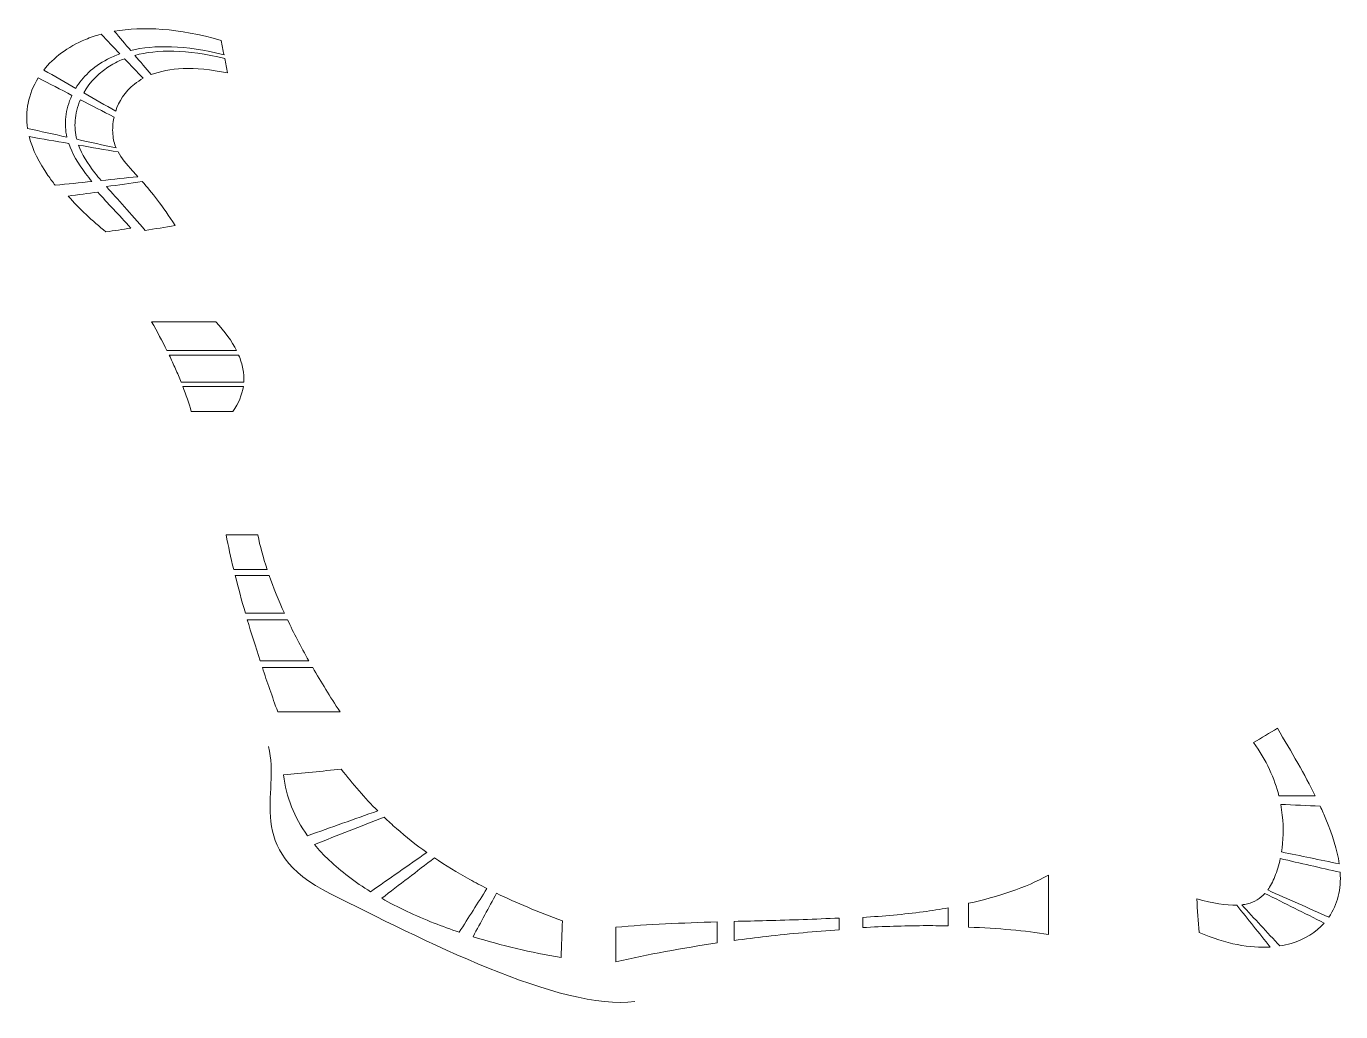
# Model space of a CAD drawing. Header units: millimetres. Extents: x 1863582 to 2128893, y 126203 to 325153.
import ezdxf

# ---------------------------------------------------------------- set-up
doc = ezdxf.new("R2010")
doc.units = ezdxf.units.MM
for name, color, linetype, lineweight in [('NEW_ABOVE_CIRCLE', 7, 'Continuous', 20), ('NEW_BELOW_BUILDING', 7, 'Continuous', 20), ('NEW_BOUNDARY_CONTINUATION', 7, 'Continuous', 20), ('NEW_LEFT_LOWER', 7, 'Continuous', 20), ('NEW_LEFT_MIDDLE', 7, 'Continuous', 20), ('NEW_LEFT_UPPER', 7, 'Continuous', 20), ('NEW_RIGHT', 7, 'Continuous', 20)]:
    doc.layers.add(name, color=color, linetype=linetype, lineweight=lineweight)

msp = doc.modelspace()

# ---------------------------------------------------------------- linework, layer by layer
at = {"layer": 'NEW_ABOVE_CIRCLE'}
for points, knots in [([(1915495, 173998), (1915986, 169519), (1917696, 165434), (1920357, 161740), (1925079, 163409), (1929802, 165078), (1934525, 166747), (1931930, 169353), (1929508, 172143), (1927169, 175159), (1923278, 174772), (1919387, 174385), (1915495, 173998)], [0, 0, 0, 0, 1, 1, 1, 2, 2, 2, 3, 3, 3, 4, 4, 4, 4]), ([(1921730, 159967), (1922638, 158875), (1923630, 157819), (1924700, 156800), (1927124, 154490), (1929945, 152368), (1933074, 150430), (1936856, 153070), (1940638, 155709), (1944420, 158348), (1942257, 159894), (1940227, 161507), (1938300, 163200), (1937450, 163947), (1936619, 164710), (1935807, 165490), (1931115, 163649), (1926423, 161808), (1921730, 159967)], [0, 0, 0, 0, 1, 1, 1, 2, 2, 2, 3, 3, 3, 4, 4, 4, 5, 5, 5, 6, 6, 6, 6]), ([(1935326, 149097), (1938594, 147247), (1942148, 145582), (1945900, 144100), (1947556, 143446), (1949250, 142828), (1950974, 142245), (1952837, 145187), (1954700, 148130), (1956563, 151072), (1955374, 151672), (1954220, 152281), (1953100, 152900), (1950562, 154302), (1948194, 155754), (1945966, 157270), (1942419, 154546), (1938872, 151822), (1935326, 149097)], [0, 0, 0, 0, 1, 1, 1, 2, 2, 2, 3, 3, 3, 4, 4, 4, 5, 5, 5, 6, 6, 6, 6]), ([(1953750, 141346), (1959482, 139567), (1965497, 138168), (1971527, 137143), (1971617, 139608), (1971707, 142074), (1971796, 144539), (1966906, 146342), (1962500, 148189), (1958490, 150121), (1956910, 147196), (1955330, 144271), (1953750, 141346)], [0, 0, 0, 0, 1, 1, 1, 2, 2, 2, 3, 3, 3, 4, 4, 4, 4])]:
    msp.add_open_spline(points, degree=3, knots=knots, dxfattribs=at)
at = {"layer": 'NEW_BELOW_BUILDING'}
for points, knots in [([(2053773, 143270), (2059774, 143052), (2065232, 142565), (2069881, 141794), (2069881, 145783), (2069881, 149772), (2069881, 153761), (2065232, 151204), (2059774, 149398), (2053773, 148105), (2053773, 146493), (2053773, 144882), (2053773, 143270)], [0, 0, 0, 0, 1, 1, 1, 2, 2, 2, 3, 3, 3, 4, 4, 4, 4]), ([(2032421, 143189), (2036609, 143426), (2040700, 143557), (2044615, 143576), (2046343, 143585), (2048037, 143572), (2049690, 143537), (2049690, 144750), (2049690, 145963), (2049690, 147176), (2048037, 146872), (2046343, 146608), (2044615, 146376), (2040700, 145852), (2036609, 145497), (2032421, 145243), (2032421, 144558), (2032421, 143873), (2032421, 143189)], [0, 0, 0, 0, 1, 1, 1, 2, 2, 2, 3, 3, 3, 4, 4, 4, 5, 5, 5, 6, 6, 6, 6]), ([(1982583, 136271), (1989099, 137772), (1996009, 139050), (2003045, 140092), (2003045, 141507), (2003045, 142921), (2003045, 144336), (1996009, 144130), (1989099, 143848), (1982583, 143252), (1982583, 140925), (1982583, 138598), (1982583, 136271)], [0, 0, 0, 0, 1, 1, 1, 2, 2, 2, 3, 3, 3, 4, 4, 4, 4]), ([(2006490, 140582), (2008655, 140877), (2010828, 141150), (2013000, 141400), (2017922, 141967), (2022845, 142417), (2027678, 142746), (2027678, 143536), (2027678, 144327), (2027678, 145117), (2022845, 144875), (2017922, 144729), (2013000, 144600), (2010828, 144543), (2008655, 144489), (2006490, 144432), (2006490, 143148), (2006490, 141865), (2006490, 140582)], [0, 0, 0, 0, 1, 1, 1, 2, 2, 2, 3, 3, 3, 4, 4, 4, 5, 5, 5, 6, 6, 6, 6])]:
    msp.add_open_spline(points, degree=3, knots=knots, dxfattribs=at)
at = {"layer": 'NEW_BOUNDARY_CONTINUATION'}
msp.add_open_spline([(1912449, 179715), (1914972, 170038), (1907111, 158944), (1925000, 150000), (1942889, 141056), (1971585, 126203), (1986438, 128294)], degree=3, knots=[0, 0, 0, 0, 1, 1, 1, 2, 2, 2, 2], dxfattribs=at)
at = {"layer": 'NEW_LEFT_LOWER'}
for points in [[(1903906, 222456), (1904349, 220219), (1904865, 217890), (1905454, 215468), (1907703, 215468), (1909952, 215468), (1912200, 215468), (1911397, 217890), (1910767, 220219), (1910308, 222456), (1908174, 222456), (1906040, 222456), (1903906, 222456)], [(1905748, 214278), (1906363, 211826), (1907051, 209282), (1907812, 206646), (1910442, 206646), (1913072, 206646), (1915702, 206646), (1914498, 209282), (1913466, 211826), (1912606, 214278), (1910320, 214278), (1908034, 214278), (1905748, 214278)], [(1908190, 205351), (1908977, 202684), (1909837, 199925), (1910770, 197073), (1914048, 197073), (1917326, 197073), (1920604, 197073), (1918999, 199925), (1917565, 202684), (1916304, 205351), (1913600, 205351), (1910895, 205351), (1908190, 205351)], [(1911232, 195673), (1912191, 192791), (1913223, 189817), (1914328, 186751), (1918521, 186751), (1922714, 186751), (1926906, 186751), (1924899, 189817), (1923065, 192791), (1921402, 195673), (1918012, 195673), (1914622, 195673), (1911232, 195673)]]:
    msp.add_open_spline(points, degree=3, knots=[0, 0, 0, 0, 1, 1, 1, 2, 2, 2, 3, 3, 3, 4, 4, 4, 4], dxfattribs=at)
at = {"layer": 'NEW_LEFT_MIDDLE'}
for points, knots in [([(1888878, 265511), (1890009, 263513), (1891041, 261570), (1891974, 259682), (1896657, 259682), (1901341, 259682), (1906024, 259682), (1905084, 261570), (1903696, 263513), (1901858, 265511), (1897531, 265511), (1893205, 265511), (1888878, 265511)], [0, 0, 0, 0, 1, 1, 1, 2, 2, 2, 3, 3, 3, 4, 4, 4, 4]), ([(1892422, 258764), (1892873, 257829), (1893299, 256908), (1893700, 256000), (1894101, 255092), (1894478, 254198), (1894830, 253318), (1899046, 253318), (1903263, 253318), (1907479, 253318), (1907532, 254198), (1907472, 255092), (1907300, 256000), (1907128, 256908), (1906844, 257829), (1906447, 258764), (1901772, 258764), (1897097, 258764), (1892422, 258764)], [0, 0, 0, 0, 1, 1, 1, 2, 2, 2, 3, 3, 3, 4, 4, 4, 5, 5, 5, 6, 6, 6, 6]), ([(1895166, 252462), (1895838, 250719), (1896411, 249031), (1896886, 247398), (1899687, 247398), (1902489, 247398), (1905290, 247398), (1906440, 249031), (1907140, 250719), (1907392, 252462), (1903317, 252462), (1899241, 252462), (1895166, 252462)], [0, 0, 0, 0, 1, 1, 1, 2, 2, 2, 3, 3, 3, 4, 4, 4, 4])]:
    msp.add_open_spline(points, degree=3, knots=knots, dxfattribs=at)
at = {"layer": 'NEW_LEFT_UPPER'}
for points, knots in [([(1902905, 322301), (1894242, 324792), (1887078, 325153), (1881350, 324149), (1882456, 322851), (1883562, 321553), (1884667, 320255), (1889418, 321422), (1895610, 321399), (1903492, 319382), (1903296, 320355), (1903100, 321328), (1902905, 322301)], [0, 0, 0, 0, 1, 1, 1, 2, 2, 2, 3, 3, 3, 4, 4, 4, 4]), ([(1878667, 323553), (1877566, 323254), (1876527, 322901), (1875550, 322500), (1871859, 320986), (1869051, 318797), (1867094, 316310), (1869247, 315080), (1871399, 313850), (1873551, 312620), (1874923, 314873), (1877015, 316965), (1879950, 318500), (1880727, 318906), (1881563, 319274), (1882461, 319594), (1881196, 320914), (1879932, 322233), (1878667, 323553)], [0, 0, 0, 0, 1, 1, 1, 2, 2, 2, 3, 3, 3, 4, 4, 4, 5, 5, 5, 6, 6, 6, 6]), ([(1883409, 318605), (1882562, 318278), (1881777, 317908), (1881050, 317500), (1878304, 315960), (1876391, 313892), (1875166, 311698), (1877318, 310468), (1879470, 309238), (1881623, 308008), (1882262, 309968), (1883459, 311939), (1885450, 313500), (1885977, 313913), (1886560, 314298), (1887202, 314646), (1885938, 315966), (1884673, 317285), (1883409, 318605)], [0, 0, 0, 0, 1, 1, 1, 2, 2, 2, 3, 3, 3, 4, 4, 4, 5, 5, 5, 6, 6, 6, 6]), ([(1903638, 318653), (1895952, 320550), (1890003, 320489), (1885496, 319282), (1886602, 317984), (1887707, 316686), (1888813, 315388), (1892342, 316758), (1897320, 317157), (1904225, 315734), (1904030, 316707), (1903834, 317680), (1903638, 318653)], [0, 0, 0, 0, 1, 1, 1, 2, 2, 2, 3, 3, 3, 4, 4, 4, 4]), ([(1865994, 314739), (1864977, 313099), (1864299, 311370), (1863950, 309650), (1863601, 307930), (1863582, 306217), (1863839, 304520), (1866487, 303936), (1869134, 303353), (1871782, 302769), (1871482, 304082), (1871392, 305431), (1871550, 306850), (1871708, 308269), (1872112, 309756), (1872795, 311212), (1870528, 312387), (1868261, 313563), (1865994, 314739)], [0, 0, 0, 0, 1, 1, 1, 2, 2, 2, 3, 3, 3, 4, 4, 4, 5, 5, 5, 6, 6, 6, 6]), ([(1874495, 310330), (1873896, 308920), (1873560, 307493), (1873450, 306150), (1873340, 304807), (1873457, 303548), (1873768, 302332), (1876415, 301748), (1879063, 301164), (1881710, 300581), (1881356, 301413), (1881131, 302309), (1881050, 303350), (1880969, 304391), (1881031, 305577), (1881297, 306803), (1879030, 307978), (1876763, 309154), (1874495, 310330)], [0, 0, 0, 0, 1, 1, 1, 2, 2, 2, 3, 3, 3, 4, 4, 4, 5, 5, 5, 6, 6, 6, 6]), ([(1864177, 302868), (1864859, 300203), (1866187, 297586), (1867950, 295050), (1868417, 294379), (1868914, 293713), (1869437, 293054), (1871906, 293310), (1874375, 293566), (1876844, 293823), (1876390, 294371), (1875957, 294912), (1875550, 295450), (1874011, 297481), (1872827, 299456), (1872141, 301498), (1869486, 301955), (1866831, 302412), (1864177, 302868)], [0, 0, 0, 0, 1, 1, 1, 2, 2, 2, 3, 3, 3, 4, 4, 4, 5, 5, 5, 6, 6, 6, 6]), ([(1874132, 301156), (1874819, 299269), (1875967, 297455), (1877450, 295550), (1877843, 295046), (1878259, 294535), (1878696, 294015), (1881165, 294271), (1883634, 294527), (1886103, 294784), (1885735, 295193), (1885383, 295579), (1885050, 295950), (1883790, 297350), (1882787, 298521), (1882097, 299786), (1879442, 300242), (1876787, 300699), (1874132, 301156)], [0, 0, 0, 0, 1, 1, 1, 2, 2, 2, 3, 3, 3, 4, 4, 4, 5, 5, 5, 6, 6, 6, 6]), ([(1879754, 292783), (1881993, 290219), (1884675, 287385), (1887546, 283951), (1889575, 284268), (1891604, 284586), (1893633, 284903), (1891126, 288909), (1888875, 291653), (1886993, 293787), (1884580, 293452), (1882167, 293117), (1879754, 292783)], [0, 0, 0, 0, 1, 1, 1, 2, 2, 2, 3, 3, 3, 4, 4, 4, 4]), ([(1872054, 290862), (1874271, 288303), (1876928, 285873), (1879671, 283629), (1881345, 283891), (1883019, 284153), (1884693, 284414), (1882250, 287130), (1879948, 289486), (1878027, 291690), (1876036, 291414), (1874045, 291138), (1872054, 290862)], [0, 0, 0, 0, 1, 1, 1, 2, 2, 2, 3, 3, 3, 4, 4, 4, 4])]:
    msp.add_open_spline(points, degree=3, knots=knots, dxfattribs=at)
at = {"layer": 'NEW_RIGHT'}
for points, knots in [([(2116107, 183425), (2118984, 178633), (2121632, 174059), (2123759, 169768), (2121310, 169767), (2118862, 169766), (2116413, 169764), (2115536, 173293), (2113919, 176969), (2111268, 180532), (2112881, 181497), (2114494, 182461), (2116107, 183425)], [0, 0, 0, 0, 1, 1, 1, 2, 2, 2, 3, 3, 3, 4, 4, 4, 4]), ([(2124754, 167696), (2125162, 166817), (2125545, 165952), (2125900, 165100), (2127242, 161881), (2128189, 158855), (2128597, 156053), (2124708, 156857), (2120820, 157660), (2116932, 158463), (2117286, 160704), (2117390, 163225), (2117100, 165900), (2117023, 166608), (2116919, 167327), (2116784, 168054), (2119441, 167934), (2122097, 167815), (2124754, 167696)], [0, 0, 0, 0, 1, 1, 1, 2, 2, 2, 3, 3, 3, 4, 4, 4, 5, 5, 5, 6, 6, 6, 6]), ([(2128779, 154352), (2128893, 152639), (2128778, 151019), (2128400, 149500), (2128022, 147981), (2127379, 146562), (2126492, 145293), (2122379, 147121), (2118266, 148949), (2114153, 150777), (2114700, 151534), (2115176, 152439), (2115600, 153500), (2116024, 154561), (2116397, 155777), (2116682, 157117), (2120715, 156195), (2124747, 155273), (2128779, 154352)], [0, 0, 0, 0, 1, 1, 1, 2, 2, 2, 3, 3, 3, 4, 4, 4, 5, 5, 5, 6, 6, 6, 6]), ([(2114676, 139258), (2110603, 138991), (2105769, 139840), (2100338, 142195), (2100166, 144455), (2099993, 146716), (2099821, 148976), (2103129, 148096), (2105771, 147654), (2107911, 147717), (2110166, 144897), (2112421, 142078), (2114676, 139258)], [0, 0, 0, 0, 1, 1, 1, 2, 2, 2, 3, 3, 3, 4, 4, 4, 4]), ([(2125549, 144102), (2123900, 142257), (2121656, 140825), (2118900, 140000), (2118170, 139782), (2117405, 139606), (2116605, 139476), (2114042, 142247), (2111480, 145017), (2108917, 147788), (2109332, 147836), (2109726, 147906), (2110100, 148000), (2111514, 148354), (2112653, 149038), (2113595, 150084), (2117580, 148090), (2121565, 146096), (2125549, 144102)], [0, 0, 0, 0, 1, 1, 1, 2, 2, 2, 3, 3, 3, 4, 4, 4, 5, 5, 5, 6, 6, 6, 6])]:
    msp.add_open_spline(points, degree=3, knots=knots, dxfattribs=at)

doc.saveas('drawing.dxf')
